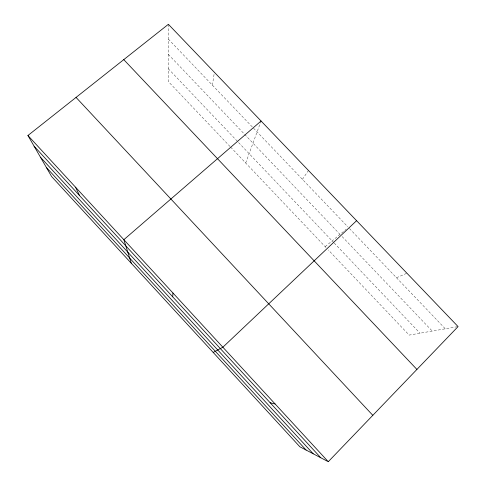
<?xml version="1.0" encoding="UTF-8"?>
<svg xmlns="http://www.w3.org/2000/svg" width="486" height="486" viewBox="0 0 486 486"><rect width="100%" height="100%" fill="white"/><g stroke="black" fill="none" stroke-linecap="round" stroke-linejoin="round"><path stroke-width="0.36" stroke-dasharray="2.43 1.82" d="M168.387 24.3L168.223 81.429L230.121 146.59M212.4 85.19L214.387 72.299M245.716 163.01L260.824 121.7M302.42 179.34L308.47 170.477M325.177 246.657L346.172 229.295M396.503 277.743L406.928 273.217M457.362 326.707L409.176 335.091L328.305 249.95M168.344 39.111L347.885 226.895M349.458 228.535L445.322 328.803M168.302 54.353L244.148 133.869M244.671 134.415L340.018 234.38M342.101 236.56L432.254 331.075M168.259 68.684L333.712 242.526M334.228 243.067L420.019 333.202M230.643 147.137L326.215 247.757"/><path stroke-width="0.73" d="M172.706 296.831L172.961 293.022M328.269 461.7L458.073 326.586L168.387 24.3L27.927 135.503L51.595 176.509L299.85 446.762L328.269 461.7L27.927 135.503M356.584 220.687L222.861 347.217L213.196 352.435M261.073 121.02L123.851 239.683L131.335 263.315M270.161 402.748L275.125 403.981M123.766 59.626L416.915 369.427M76.047 97.407L372.817 415.33M34.105 146.207L320.803 457.776M40.435 157.172L313.191 453.778M46.352 167.427L306.101 450.048M75.512 187.183L79.613 195.664"/></g></svg>
